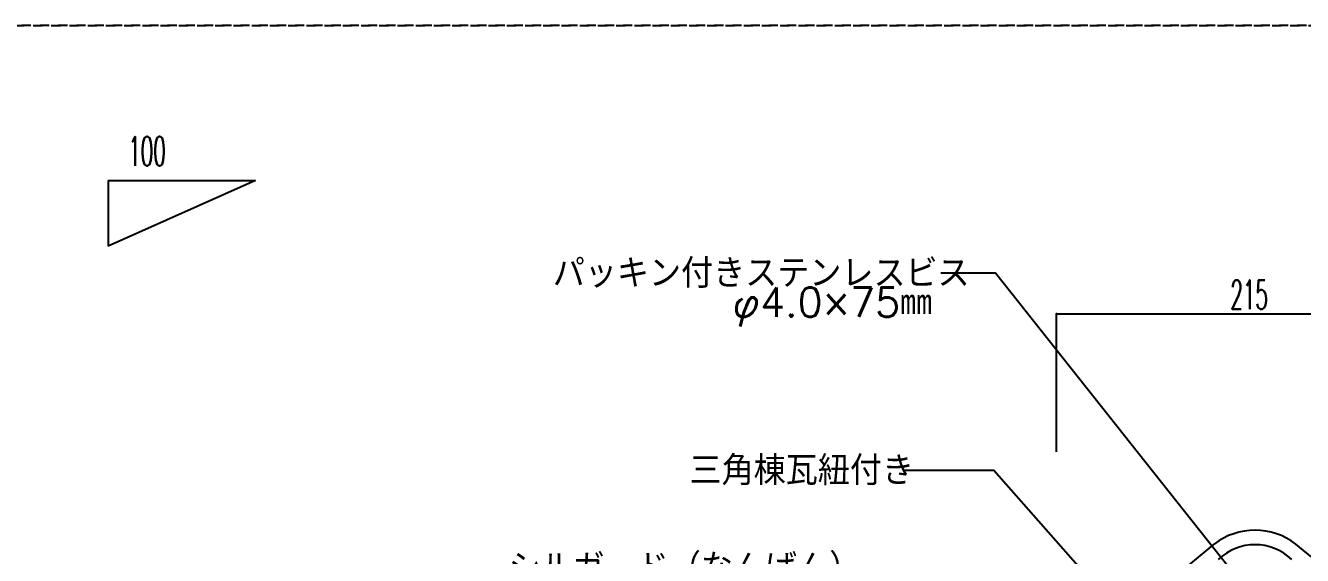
# Model space of a CAD drawing. Extents: x -1727 to 4652, y -2317 to 2357.
# Drawn here: x 3049 to 3750, y 760 to 1050 of the extents above; entities that cross this region are included whole.
import ezdxf

# ---------------------------------------------------------------- set-up
doc = ezdxf.new("R2010")
doc.units = 0
doc.header["$LTSCALE"] = 5
doc.linetypes.add('DOT', pattern=[2, 1, -1])
for name, color, linetype in [('0-2', 7, 'CONTINUOUS'), ('0-3', 7, 'CONTINUOUS'), ('0-A', 7, 'CONTINUOUS')]:
    doc.layers.add(name, color=color, linetype=linetype)
doc.styles.get("Standard").update_dxf_attribs({"font": 'txt.shx', "bigfont": 'extfont.shx'})

msp = doc.modelspace()

# ---------------------------------------------------------------- linework, layer by layer
at = {"layer": '0-2', "color": 2, "linetype": 'CONTINUOUS'}
for p, q in [((3602.0015, 683.3463), (3701.4045, 765.8003)), ((3845.5855, 683.4313), (3746.2725, 765.8103))]:
    msp.add_line(p, q, dxfattribs=at)
for centre, radius, start, end in [((3723.8455, 736.3073), 37.06, 52.7582, 127.267), ((3723.8445, 736.2243), 29.224, 46.1742, 133.826)]:
    msp.add_arc(centre, radius, start, end, dxfattribs=at)
at = {"layer": '0-3', "color": 7, "linetype": 'CONTINUOUS'}
for p, q in [((3094.4196, 965.0962), (3175.2497, 965.1035)), ((3094.4196, 965.0962), (3094.4236, 929.1064)), ((3175.2497, 965.1035), (3094.4236, 929.1064)), ((3614.8148, 816.2651), (3614.8217, 891.9763)), ((3614.8217, 891.9763), (3829.8217, 891.9568))]:
    msp.add_line(p, q, dxfattribs=at)
for points in [[(3722.3345, 736.9463), (3581.4237, 914.2309), (3551.4237, 914.2309)], [(3674.352, 699.8136), (3580.4805, 806.1025), (3530.4805, 806.1071)]]:
    msp.add_lwpolyline(points, dxfattribs=at)
at = {"layer": '0-3', "color": 7}
msp.add_point((3614.8217, 891.9763), dxfattribs=at)
at = {"layer": '0-A', "color": 7, "linetype": 'DOT'}
for p, q in [((4652.0253, 1050), (-1726.8095, 1050)), ((-1726.8095, 1050), (4652.0253, 1050))]:
    msp.add_line(p, q, dxfattribs=at)

# ---------------------------------------------------------------- texts
at = {"layer": '0-3', "color": 7, "width": 0.5}
for s, rotation, p in [('100', 359.9954, (3105.4484, 973.1398)), ('215', 359.9948, (3710.3219, 894.4677))]:
    msp.add_text(s, height=16, rotation=rotation, dxfattribs=at).set_placement(p)
at = {"layer": '0-3', "color": 7}
for s, p in [('パッキン付きステンレスビス', (3338.4237, 906.2309)), ('φ4.0×75㎜', (3437.1433, 890.368))]:
    msp.add_text(s, height=16, dxfattribs=at).set_placement(p)
for s, p in [('三角棟瓦紐付き', (3413.4798, 798.1176)), ('シルガード（なんばん）', (3314.1247, 744.6925))]:
    msp.add_text(s, height=16, rotation=359.9948, dxfattribs=at).set_placement(p)

doc.saveas('drawing.dxf')
